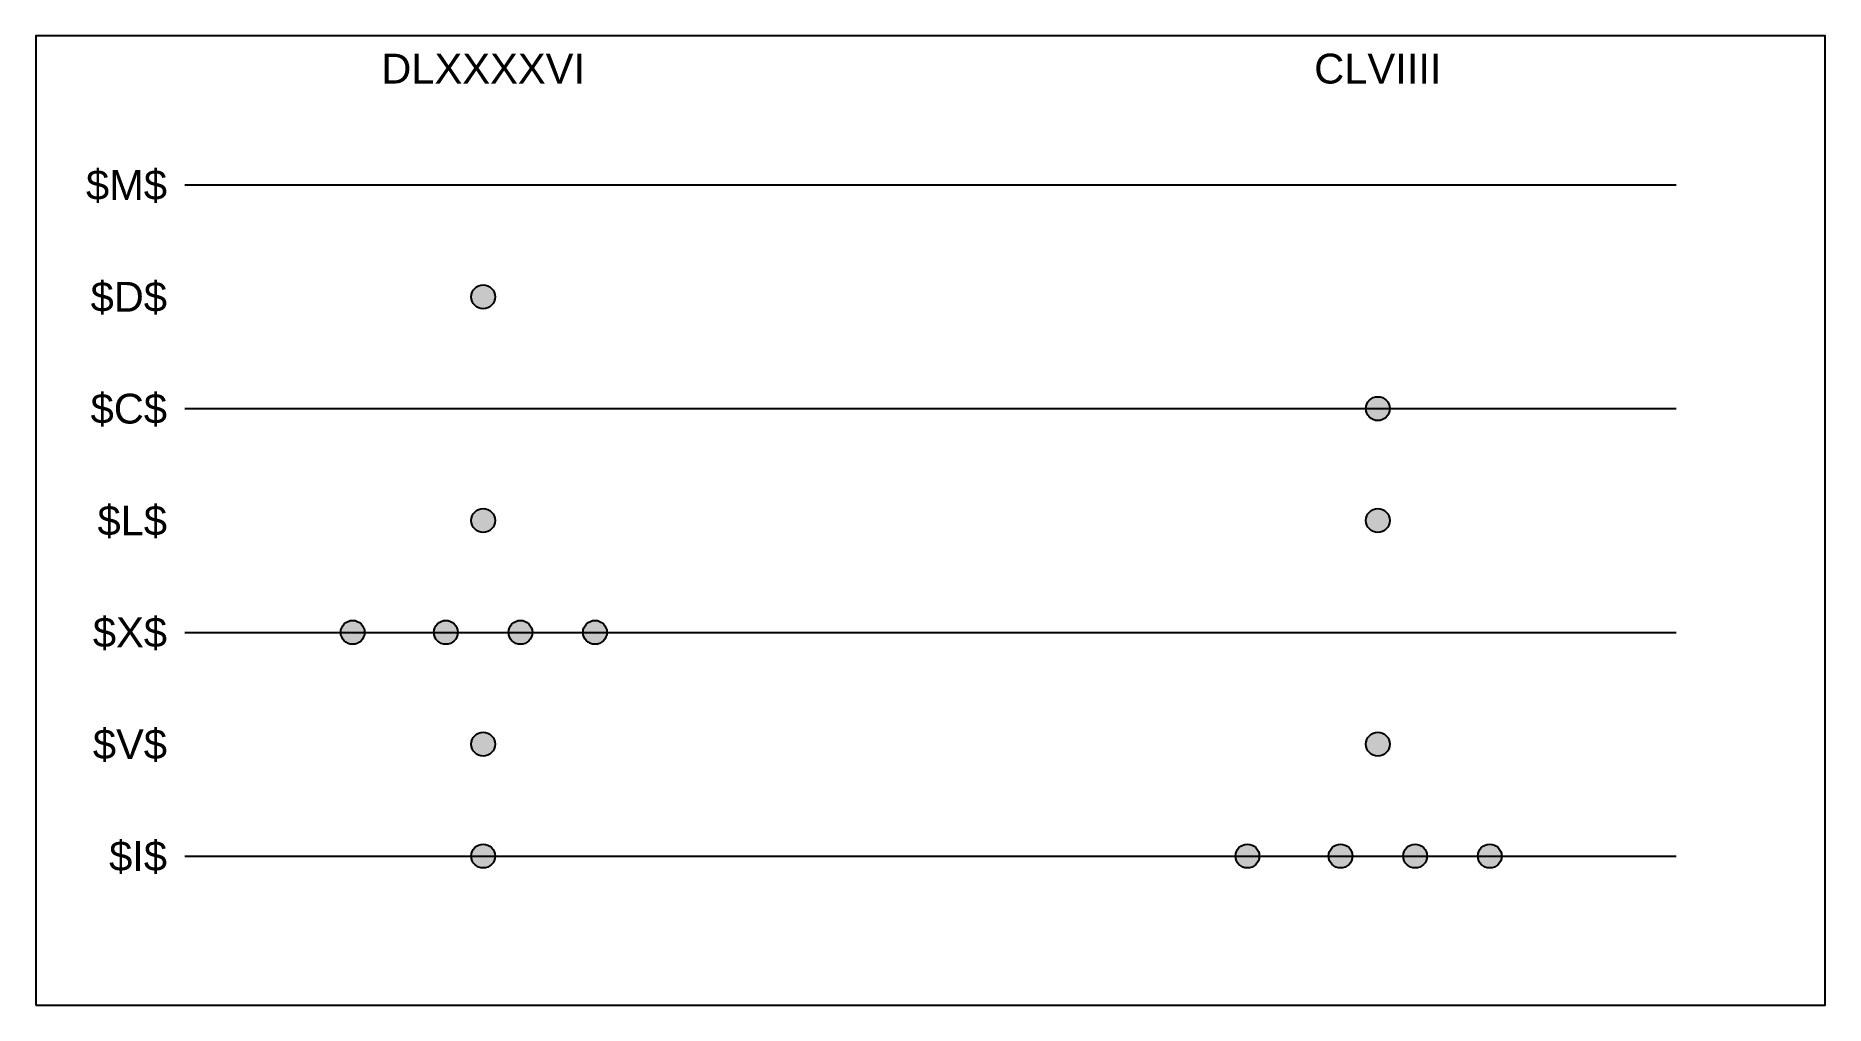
# Model space of a CAD drawing. Header units: inches. Extents: x -600 to 600, y 0 to 650.
import ezdxf
from ezdxf.enums import TextEntityAlignment as Align

# ---------------------------------------------------------------- set-up
doc = ezdxf.new("R2010")
doc.units = ezdxf.units.IN
doc.header["$MEASUREMENT"] = 0
doc.styles.get("Standard").update_dxf_attribs({"font": 'arial.ttf'})

msp = doc.modelspace()

# ---------------------------------------------------------------- hatches: boundary and pattern name
h = msp.add_hatch(color=255)
edge = h.paths.add_edge_path()
edge.add_arc((-300, 475), 8, 0, 360)
h = msp.add_hatch(color=255)
edge = h.paths.add_edge_path()
edge.add_arc((300, 400), 8, 0, 360)
h = msp.add_hatch(color=255)
edge = h.paths.add_edge_path()
edge.add_arc((-300, 325), 8, 0, 360)
h = msp.add_hatch(color=255)
edge = h.paths.add_edge_path()
edge.add_arc((300, 325), 8, 0, 360)
h = msp.add_hatch(color=255)
edge = h.paths.add_edge_path()
edge.add_arc((-387.5, 250), 8, 0, 360)
h = msp.add_hatch(color=255)
edge = h.paths.add_edge_path()
edge.add_arc((-325, 250), 8, 0, 360)
h = msp.add_hatch(color=255)
edge = h.paths.add_edge_path()
edge.add_arc((-275, 250), 8, 0, 360)
h = msp.add_hatch(color=255)
edge = h.paths.add_edge_path()
edge.add_arc((-225, 250), 8, 0, 360)
h = msp.add_hatch(color=255)
edge = h.paths.add_edge_path()
edge.add_arc((-300, 175), 8, 0, 360)
h = msp.add_hatch(color=255)
edge = h.paths.add_edge_path()
edge.add_arc((300, 175), 8, 0, 360)
h = msp.add_hatch(color=255)
edge = h.paths.add_edge_path()
edge.add_arc((-300, 100), 8, 0, 360)
h = msp.add_hatch(color=255)
edge = h.paths.add_edge_path()
edge.add_arc((212.5, 100), 8, 0, 360)
h = msp.add_hatch(color=255)
edge = h.paths.add_edge_path()
edge.add_arc((275, 100), 8, 0, 360)
h = msp.add_hatch(color=255)
edge = h.paths.add_edge_path()
edge.add_arc((325, 100), 8, 0, 360)
h = msp.add_hatch(color=255)
edge = h.paths.add_edge_path()
edge.add_arc((375, 100), 8, 0, 360)

# ---------------------------------------------------------------- linework, layer by layer
for p, q in [((-500, 550), (500, 550)), ((-500, 400), (500, 400)), ((-500, 250), (500, 250)), ((-500, 100), (500, 100))]:
    msp.add_line(p, q)
msp.add_lwpolyline([(-600, 0), (600, 0), (600, 650), (-600, 650)], close=True)
for centre in [(-300, 475), (300, 400), (-300, 325), (300, 325), (-387.5, 250), (-325, 250), (-275, 250), (-225, 250), (-300, 175), (300, 175), (-300, 100), (212.5, 100), (275, 100), (325, 100), (375, 100)]:
    msp.add_circle(centre, 8)

# ---------------------------------------------------------------- texts
for s, p in [('DLXXXXVI', (-300, 638)), ('CLVIIII', (300, 638))]:
    msp.add_text(s, height=20).set_placement(p, align=Align.TOP_CENTER)
for s, p in [('$M$', (-512, 550)), ('$D$', (-512, 475)), ('$C$', (-512, 400)), ('$L$', (-512, 325)), ('$X$', (-512, 250)), ('$V$', (-512, 175)), ('$I$', (-512, 100))]:
    msp.add_text(s, height=20).set_placement(p, align=Align.MIDDLE_RIGHT)

doc.saveas('drawing.dxf')
